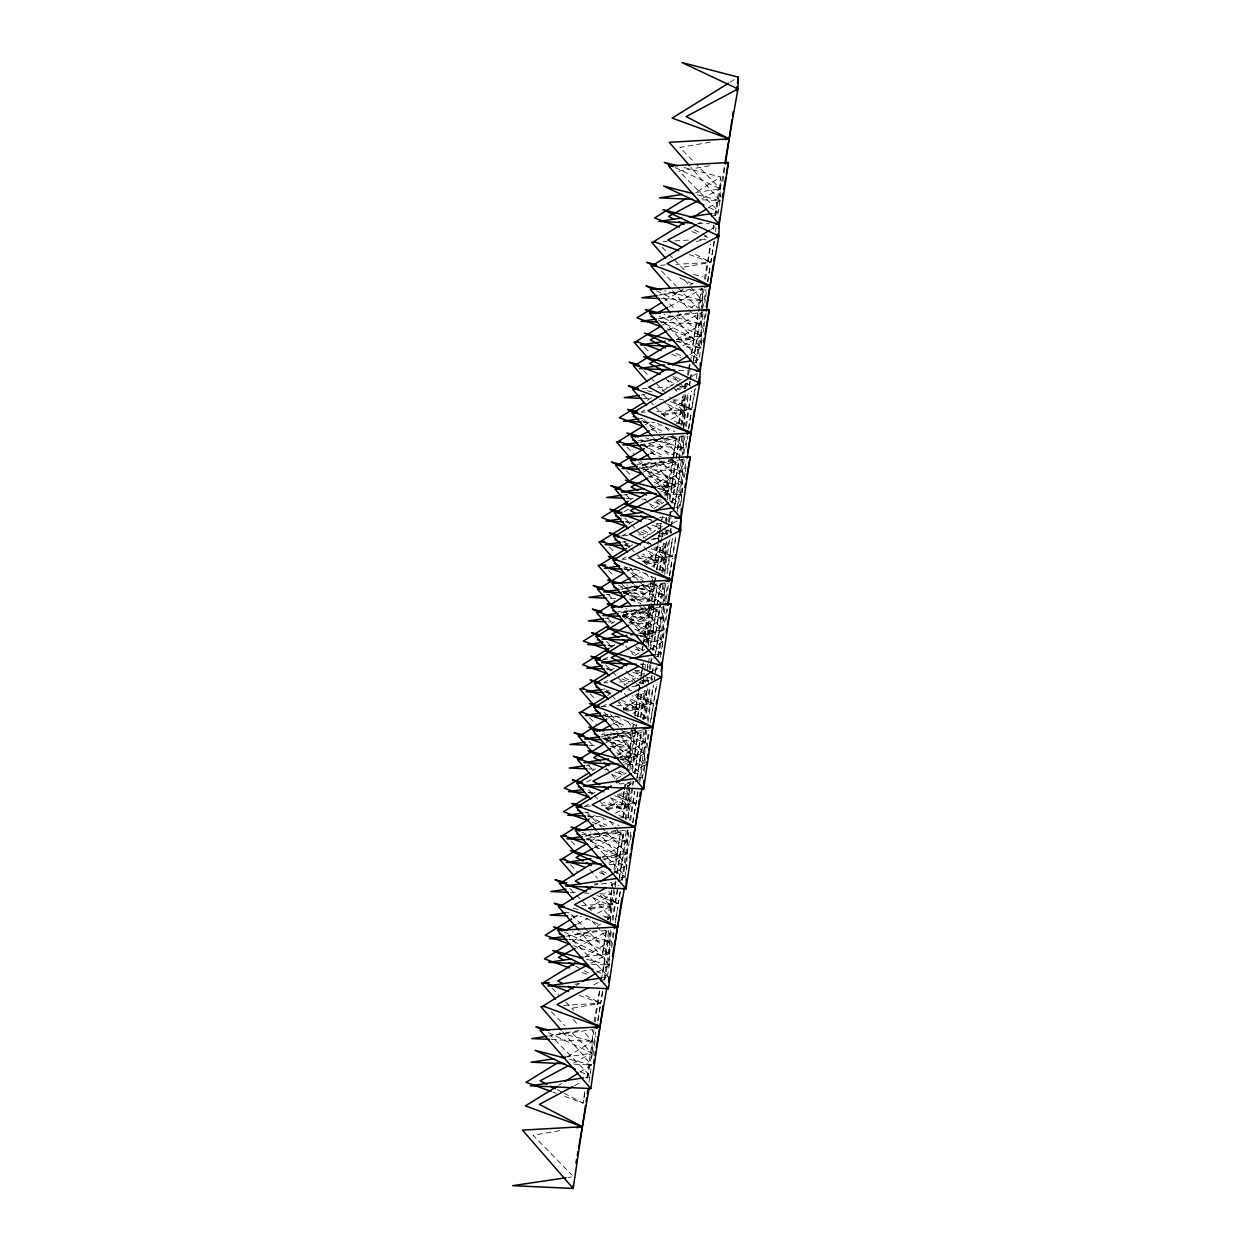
<?xml version="1.0" encoding="UTF-8"?>
<svg xmlns="http://www.w3.org/2000/svg" width="1251" height="1251" viewBox="0 0 1251 1251"><rect width="100%" height="100%" fill="white"/><g stroke="black" fill="none" stroke-linecap="round" stroke-linejoin="round"><path stroke-width="0.75" stroke-dasharray="5 3.75" d="M591.739 1058.237L592.63 1029.573L548.892 1036.047M597.556 972.262L609.143 965.1L610.253 929.696L602.122 975.796M610.504 921.268L611.567 887.553M611.614 885.864L611.723 882.502L594.6 885.036M626.595 870.274L627.861 829.82L584.108 836.293M620.418 817.654L628.221 818.013L629.175 787.677M629.222 785.988L629.331 782.626L619.824 784.033M629.863 765.768L630.801 735.416L633.178 721.968M644.156 772.086L644.359 765.346L615.211 731.804M644.515 760.28L645.469 729.943L601.715 736.417M641.935 717.965L645.844 718.137L646.892 684.422M647.424 667.565L647.518 664.203M648.159 643.968L649.425 603.514M646.22 602.184L649.519 600.136L649.894 588.345L651.927 576.82M662.561 646.923L663.812 606.469L620.074 612.943M663.984 601.403L664.562 582.872L620.809 589.346M664.813 574.444L665.813 542.402M666.079 533.974L666.189 530.612M666.502 520.494L666.611 517.116M667.299 495.208L667.878 476.662L643.436 470.329M681.592 501.526L681.795 494.786L652.647 461.259M681.858 493.097L682.905 459.383L639.152 465.872M683.062 454.332L683.64 435.786L639.886 442.26M683.906 427.357L685.063 390.281M675.603 389.999L685.11 388.592L685.267 383.525M658.245 318.786L701.983 312.312L700.888 347.715L689.301 354.877M702.155 307.261L702.734 288.715L658.98 295.189M708.394 207.791L719.966 200.629L720.701 177.032L683.124 167.29M642.076 650.301L642.639 646.439M642.936 644.515L652.959 576.992M654.398 567.344L657.557 546.124M659.84 530.69L657.838 544.185L659.371 534.568M660.137 528.751L661.56 519.102M665 495.959L667.878 476.662L654.633 484.856M623.842 791.586L621.262 808.959L603.451 802.454M624.14 789.662L625.281 781.953M627.001 770.366L633.882 724.063M635.023 716.354L638.463 693.195M638.761 691.271L640.184 681.623M641.904 670.051L640.481 679.684L643.671 662.436M642.201 668.112L643.061 662.326M645.923 643.03L655.665 577.43M656.822 569.721L660.544 544.638M660.825 542.715L662.264 533.067M667.143 500.259L676.306 438.522L671.146 435.848M678.605 423.088L682.624 396.082M683.765 388.357L684.344 384.51M605.906 930.947L602.184 956.03L573.677 945.631M607.626 919.376L611.927 890.431M612.208 888.507L613.068 882.721M614.507 873.073L620.527 832.556L617.087 830.773M622.826 817.122L626.548 792.039M626.829 790.116L627.986 782.391M629.706 770.819L636.587 724.517M637.729 716.792L641.45 691.709M642.607 684L643.17 680.137M643.467 678.214L644.328 672.428M644.609 670.489L645.751 662.78M648.049 647.346L657.228 585.609L652.068 582.919M659.512 570.175L663.53 543.153M664.672 535.444L665.251 531.581M666.392 523.872L667.252 518.07M669.832 500.713L675.571 462.119L670.411 459.445M676.15 458.273L679.293 437.052M681.013 425.465L685.611 394.597M688.472 375.3L689.051 371.453M689.332 369.514L690.192 363.728M690.474 361.805L698.214 309.716M698.511 307.777L701.373 288.481M584.811 1091.529L583.091 1103.116L563.497 1095.954M586.828 1078.034L593.99 1029.792M595.132 1022.083L599.729 991.214M601.45 979.627L608.893 929.477M610.05 921.752L616.071 881.236M617.212 873.526L623.514 831.071M625.234 819.499L630.973 780.921M632.412 771.273L638.135 732.679L632.975 730.005M640.434 717.245L644.453 690.239M645.594 682.514L646.173 678.652M647.314 670.943L648.174 665.157M648.456 663.218L649.316 657.432M650.473 649.722L656.494 609.206L651.333 606.532M657.056 605.343L660.215 584.123M661.935 572.551L666.517 541.683M667.674 533.958L668.237 530.096M669.394 522.386L669.957 518.524M670.255 516.6L671.115 510.815M672.256 503.09L678.558 460.649M678.855 458.71L682.295 435.567M683.437 427.842L688.597 393.127M689.739 385.402L690.317 381.539M690.599 379.616L691.756 371.891M693.179 362.243L704.078 288.934M705.517 279.286L710.677 244.555M712.961 229.121L713.539 225.274M714.978 215.625L720.701 177.032L695.884 192.388M588.955 1082.334L590.957 1068.839M592.958 1055.328L594.116 1047.603M594.397 1045.68L595.836 1036.031M598.119 1020.597L600.417 1005.163M602.419 991.652L600.699 1003.239L570.362 1008.525M604.139 980.08L611.598 929.915M613.037 920.267L618.197 885.552M619.057 879.766L626.501 829.601M618.838 815.589L628.221 818.013L633.678 781.359M634.82 773.65L641.122 731.194M642.842 719.622L647.721 686.83M648.002 684.891L649.16 677.182M650.301 669.457L650.88 665.61M651.161 663.671L652.021 657.885M653.163 650.176L663.202 582.638M669.504 540.197L664.922 571.066L661.028 570.894M670.661 532.473L671.224 528.626M671.521 526.687L672.663 518.977M674.101 509.329L684.985 436.02M686.424 426.372L691.584 391.641M695.884 362.696L703.343 312.531M704.782 302.883L705.345 299.036M705.642 297.097L706.784 289.388M707.925 281.663L709.942 268.167M713.946 241.146L710.803 262.382L682.342 267.323M715.384 231.498L715.963 227.651M717.965 214.14L720.826 194.843M722.843 181.348L725.127 165.914M607.423 976.671L610.003 959.314M611.723 947.726L612.865 940.017M613.162 938.094L614.304 930.369M615.445 922.659L616.024 918.797M616.305 916.858L617.744 907.21L614.929 922.566M620.043 891.775L618.322 903.363L587.97 908.648M621.763 880.204L629.206 830.038M630.645 820.39L634.945 791.461M636.665 779.889L644.124 729.724M634.57 715.228L645.844 718.137L650.426 687.268M651.568 679.559L652.146 675.696M652.428 673.773L653.585 666.048M655.008 656.4L665.907 583.091M667.346 573.443L672.506 538.712L666.251 573.255M677.088 507.843L684.25 459.617M685.97 448.03L687.69 436.458M688.848 428.749L691.131 413.315M663.265 414.409L691.709 409.452L694.868 388.232M696.291 378.584L697.151 372.798M699.45 357.364L700.591 349.639M702.03 339.991L700.888 347.715L683.312 346.902M703.171 332.281L703.75 328.419M704.032 326.495L706.049 312.985M625.031 876.795L626.751 865.223L597.603 831.68M630.473 840.14L631.63 832.415M633.053 822.783L637.65 791.899M639.652 778.403L646.814 730.162M647.971 722.452L653.413 685.798M654.852 676.15L654.273 680.012L654.945 676.165M656.275 666.502L655.133 674.211L656.65 666.564M657.713 656.853L666.032 600.902M666.314 598.979L668.613 583.545M669.754 575.82L672.334 558.462M644.171 561.48L672.616 556.523L675.493 537.242M680.075 506.374L681.795 494.786L659.246 488.953M682.092 492.863L683.234 485.138M684.375 477.429L684.954 473.566M685.235 471.643L686.392 463.918M642.357 778.857L644.359 765.346L619.933 759.013M644.656 763.423L645.797 755.698M646.939 747.973L648.956 734.478M651.239 719.044L656.4 684.313M660.419 657.307L662.717 641.872L633.553 608.33M663.28 638.01L664.719 628.362M665.86 620.652L667.581 609.065M653.616 567.219L657.338 546.077M659.715 532.645L661.404 523.043M661.748 521.12L662.764 515.349M666.158 496.147L676.306 438.522L670.974 436.568M679.027 423.166L684.094 394.346M685.11 388.592L686.127 382.822M687.487 375.144L688.159 371.297M688.503 369.373L689.52 363.619M691.209 354.017L698.324 313.688M698.668 311.765L702.734 288.715M704.422 279.114L710.521 244.539M713.226 229.168L713.899 225.321M715.603 215.719L724.407 165.789M642.389 650.348L643.061 646.517M643.405 644.593L655.258 577.368M656.603 569.69L661.013 544.717M662.358 537.039L663.046 533.192M665.079 521.667L665.751 517.82M669.144 498.617L675.571 462.119L668.441 459.524M676.244 458.288L679.981 437.162M682.014 425.637L687.769 392.986M689.113 385.292L689.801 381.461M690.13 379.538L691.49 371.86M693.523 360.335L706.049 289.262M707.409 281.584L709.786 268.136M714.524 241.24L710.803 262.382L676.025 264.352M634.538 714.29L638.26 693.163M638.604 691.24L640.293 681.639M647.064 643.217L657.228 585.609L650.098 582.997M659.934 570.237L664.672 543.341M667.049 529.908L666.032 535.663L656.525 537.07M668.394 522.214L669.082 518.383M669.41 516.46L670.427 510.689M671.787 503.011L683.64 435.786M685.329 426.184L691.428 391.61M696.51 362.806L705.314 312.859M624.312 791.664L621.262 808.959L605.797 800.921M624.656 789.756L626 782.063M628.721 766.707L636.165 724.438M637.525 716.76L641.919 691.787M643.28 684.109L643.952 680.263M650.051 645.704L656.494 609.206L649.363 606.594M657.166 605.359L660.888 584.233M662.921 572.708L668.675 540.057M670.036 532.379L670.708 528.532M671.052 526.608L672.413 518.93M674.774 505.482L686.971 436.349M688.316 428.655L691.037 413.299M692.053 407.529L695.431 388.326M614.1 869.054L620.527 832.556L615.179 830.601M623.233 817.184L629.331 782.626L624.327 785.284M631.708 769.177L638.135 732.679L631.02 730.084M640.856 717.308L645.594 690.427M647.955 676.979L646.939 682.749L635.539 684.438M649.316 669.301L649.988 665.454M650.332 663.53L651.349 657.776M652.709 650.098L664.562 582.872L631.145 600.683M677.088 511.8L686.236 459.946M606.579 931.057L602.184 956.03L569.518 939.063M608.611 919.548L615.383 881.126M616.743 873.448L624.186 831.196M626.219 819.671L633.006 781.25M634.351 773.571L642.138 729.396M643.843 719.794L649.597 687.143M650.942 679.449L651.63 675.618M651.959 673.695L653.319 666.001M655.696 652.569L667.878 583.419M669.238 575.741L672.287 558.446M673.304 552.692L676.009 537.32M593.99 1021.895L599.417 991.152M611.942 920.095L618.041 885.52M619.386 877.842L627.861 829.82M629.55 820.218L634.632 791.398M637.009 777.966L645.469 729.943L612.067 747.754M647.158 720.341L653.257 685.767M658.339 656.963L667.143 607.016M584.78 1093.515L583.091 1103.116L564.185 1093.296M587.501 1078.143L595.632 1032.044M597.65 1020.519L600.371 1005.163M602.732 991.715L600.699 1003.239L562.074 1005.444M604.765 980.19L613.569 930.244M620.355 891.838L618.322 903.363L581.621 905.458M622.372 880.313L631.192 830.367M632.537 822.689L637.963 791.961M639.652 782.36L648.8 730.49M650.145 722.812L653.538 703.609L636.352 694.68M654.21 699.762L657.26 682.483M730.052 82.269L735.009 79.204M710.959 229.355L715.916 226.275M665.047 300.443L683.249 289.184M689.864 285.103L693.163 283.054M662.655 325.072L680.857 313.813M690.771 307.668L702.358 300.506L689.676 285.932M676.807 339.459L701.623 324.118L688.941 309.529M647.439 400.32L652.396 397.255M662.326 391.11L682.17 378.834M691.881 376.426L696.838 373.361M645.047 424.949L651.662 420.852M661.591 414.706L684.75 400.383L679.684 394.55M645.954 447.514L664.156 436.271M643.561 472.143L661.763 460.884M671.693 454.754L683.265 447.592L670.599 433.002M629.832 500.197L633.131 498.148M656.071 487.562L682.53 471.189L669.864 456.615M629.081 523.794L634.054 520.729M653.898 508.453L663.828 502.308M670.223 501.948L681.795 494.786L662.279 493.895M628.346 547.391L633.319 544.326M643.233 538.196L663.093 525.905M672.788 523.512L677.745 520.432M627.611 571.003L632.568 567.923M642.498 561.793L665.657 547.469L654.257 534.349M626.876 594.6L643.421 584.373M611.473 623.67L614.788 621.622M623.061 616.508L636.29 608.33M624.484 619.214L642.686 607.97M652.6 601.825L664.187 594.663L651.505 580.089M610.738 647.267L615.695 644.202M637.212 630.911L648.784 623.749L634.851 607.705M638.635 633.616L663.452 618.26L650.77 603.686M610.003 670.88L614.96 667.799M634.82 655.524L644.75 649.394M651.13 649.034L662.717 641.872L640.152 636.024M607.611 695.493L610.926 693.445M624.155 685.267L643.999 672.991M653.71 670.583L658.667 667.518M608.533 718.074L611.833 716.025M623.42 708.864L646.579 694.54L640.231 687.252M606.141 742.703L624.327 731.444M592.395 770.757L595.695 768.708M617.212 755.401L630.441 747.222L616.493 731.178M618.635 758.122L645.094 741.749L632.427 727.159M591.66 794.354L594.96 792.305M616.462 778.998L626.391 772.868M632.787 772.508L644.359 765.346L624.843 764.439M590.91 817.951L595.883 814.886M605.812 808.74L628.972 794.416L626.423 791.508M590.175 841.548L605.062 832.337M602.669 856.966L627.486 841.626L614.82 827.036M615.179 872.385L626.751 865.223L604.202 859.374M573.302 917.827L578.275 914.762M588.189 908.617L611.348 894.293L605.015 887.006M572.567 941.424L590.769 930.181M597.384 926.084L600.683 924.036M607.314 919.938L610.613 917.89L590.331 894.574M585.061 956.843L609.878 941.503L597.196 926.913M576.054 985.553L579.369 983.521M567.454 1056.72L592.27 1041.379L583.388 1031.168M558.446 1085.43L561.746 1083.397M579.948 1072.138L591.535 1064.976L562.371 1031.434M701.967 198.628L720.341 188.838L696.041 164.022M697.886 224.023L701.232 222.24M711.256 216.892L717.933 213.327M669.316 306.526L701.06 289.606M668.581 330.123L701.983 312.312M682.874 345.714L701.248 335.909L676.947 311.108M692.163 363.963L698.84 360.397M641.685 411.751L645.031 409.968M650.973 430L659.324 425.559M671.021 419.32L684.375 412.189L669.52 397.02M650.239 453.613L681.967 436.677M649.504 477.21L682.905 459.383M624.077 511.628L629.081 508.954M660.825 492.034L667.502 488.469L640.496 460.9M663.796 492.785L682.17 482.995L657.87 458.179M621.669 536.116L628.346 532.551M669.738 512.832L678.089 508.375M622.607 558.822L625.938 557.039M631.88 577.086L640.231 572.63M651.927 566.39L665.297 559.26L645.047 538.587M629.112 622.638L649.16 611.942L642.404 605.046M630.41 624.28L663.812 606.469M603.326 659.59L610.003 656.024M643.405 638.213L648.425 635.539L622.763 609.346M643.03 640.762L663.077 630.066L638.776 605.249M604.249 682.311L607.595 680.528M653.992 658.12L660.669 654.554M601.84 706.799L608.533 703.234M612.802 724.157L621.153 719.7M632.85 713.477L646.204 706.346L632.709 692.554M586.641 782.188L591.645 779.514M623.389 762.578L630.066 759.013L604.421 732.82M624.687 764.236L644.734 753.54L620.433 728.739M584.233 806.676L590.91 803.111M627.298 786.05L642.326 778.028M595.195 824.034L603.545 819.577M615.226 813.353L628.596 806.223L616.446 793.806M594.444 847.631L626.188 830.711M608.752 863.221L627.126 853.417L602.81 828.615M611.348 885.036L616.368 882.362M618.025 881.47L624.718 877.905M577.571 923.91L587.595 918.562M597.618 913.23L610.988 906.099L600.183 895.075M576.836 947.507L608.58 930.588M591.129 963.098L609.518 953.293L569.002 911.948M593.74 984.912L598.744 982.238M600.417 981.347L607.11 977.782M573.521 1062.975L591.895 1053.17L570.3 1031.121M574.459 1085.68L581.136 1082.115M710.177 142.192L679.825 147.477L694.68 162.646M709.442 165.804L679.09 171.09L718.246 211.059M696.354 241.412L705.845 239.77M691.084 289.278L660.747 294.564L675.603 309.716M690.349 312.875L660.012 318.161L699.168 358.13M676.854 341.617L693.914 338.646L657.823 319.896M677.276 388.498L686.752 386.84L687.331 383.025L690.724 384.964M672.006 436.349L641.654 441.634L656.509 456.803M640.277 444.793L676.306 438.522L637.682 440.727M673.163 459.617L640.919 465.231L680.075 505.216M641.435 468.077L675.571 462.119L636.947 464.324M657.76 488.703L674.836 485.732L638.729 466.983M658.182 535.569L667.674 533.911M624.562 544.341L628.362 543.685M651.114 539.728L658.698 538.399L652.897 538.728M623.827 567.938L627.611 567.282M646.579 563.982L657.963 561.996L642.498 553.974M652.913 583.435L622.576 588.721L637.431 603.873M623.092 591.551L657.228 585.609L620.527 587.704M654.085 606.704L621.841 612.318L660.997 652.287M622.341 615.148L656.494 609.206L617.853 611.411M638.682 635.774L655.743 632.803L623.092 615.836M639.105 682.639L648.581 680.997M605.468 691.428L609.268 690.755M632.021 686.799L639.621 685.485L636.18 683.687M623.186 708.895L653.538 703.609L632.162 695.806M602.841 715.353L608.533 714.368M627.502 711.068L638.87 709.082L621.684 700.153M635.727 730.177L603.482 735.791L642.639 775.761M603.998 738.622L638.135 732.679L601.434 734.775M620.34 759.248L637.4 756.276L601.309 737.527M607.486 808.427L635.93 803.486L618.729 794.557M616.227 830.383L585.875 835.668L625.031 875.637M586.391 838.498L620.527 832.556L581.887 834.761M602.716 859.124L619.792 856.153L587.126 839.186M594.397 884.05L598.197 883.394M596.711 930.588L568.267 935.545L607.423 975.514M574.897 984.256L578.681 983.599M579.104 1030.464L550.659 1035.421L589.815 1075.391M559.604 1130.669L533.051 1135.298L572.207 1175.268M695.603 192.498L720.341 188.838L674.821 167.384M713.899 213.28L717.699 212.717M676.525 339.568L701.248 335.909L659.246 316.112M694.805 360.351L698.605 359.788M641.372 395.066L645.172 394.503M638.729 418.944L642.529 418.381M663.452 415.285L684.375 412.189L666.877 403.932M623.749 494.943L627.564 494.38M659.903 489.594L667.502 488.469L651.755 481.041M675.728 507.437L679.528 506.874M622.279 542.136L626.079 541.574M644.374 562.371L665.297 559.26L647.783 551.019M606.141 594.819L609.956 594.256M623.264 592.286L649.894 588.345L643.139 581.449M605.406 618.416L609.206 617.853M622.529 615.883L649.16 611.942L642.154 608.643M640.262 633.444L663.077 630.066L621.075 610.253M640.809 636.665L648.425 635.539L632.662 628.111M656.634 654.508L662.342 653.663M601.293 689.504L605.093 688.941M623.389 709.724L646.204 706.346L628.706 698.089M604.186 739.357L630.801 735.416L624.061 728.52M586.328 765.503L590.128 764.94M622.466 760.139L630.066 759.013L614.319 751.585M638.291 777.997L642.091 777.434M584.842 812.697L588.658 812.134M607.673 809.319L628.596 806.223L609.346 797.137M620.684 877.874L626.391 877.014M565.327 912.855L569.142 912.292M590.065 909.196L610.988 906.099L593.474 897.843M566.5 936.17L608.346 929.978M584.78 956.952L609.518 953.293L563.998 931.839M601.168 978.016L606.876 977.172M565.264 1057.111L591.895 1053.17L546.39 1031.715M585.452 1077.611L589.268 1077.048M567.845 1177.488L571.644 1176.925M663.233 241.537L667.111 241.302M674.836 240.864L688.347 240.098M699.935 239.441L707.675 238.988M660.575 265.243L666.361 264.915M676.541 339.647L693.914 338.646L667.205 328.888M642.216 388.717L648.018 388.389M657.682 387.841L669.269 387.169M680.857 386.512L690.521 385.965M641.482 412.314L645.344 412.095M656.931 411.438L691.709 409.452L674.524 400.523M623.139 535.788L628.925 535.459M638.589 534.912L650.176 534.255M661.763 533.583L671.427 533.035M622.404 559.4L626.266 559.181M637.854 558.509L672.616 556.523L655.43 547.594M644.437 562.778L657.963 561.996L638.37 554.85M640.293 633.694L655.743 632.803L630.817 623.702M602.857 659.386L608.658 659.058M604.045 682.874L607.908 682.655M619.511 681.983L631.098 681.326M642.686 680.669L652.35 680.122M635.758 685.704L639.621 685.485L636.055 684.172M601.387 706.58L609.112 706.143M616.837 705.705L653.538 703.609M623.42 709.958L638.87 709.082L619.276 701.92M585.703 806.348L591.504 806.019M601.152 805.472L635.93 803.486L614.554 795.683M702.405 199.832L719.966 200.629L690.818 167.102M697.761 223.241L709.473 223.788M661.372 298.629L702.358 300.506L664.766 290.779M660.637 322.226L701.623 324.118L664.031 314.376M678.683 370.327L690.396 370.859M643.765 398.506L649.613 398.772M659.371 399.225L663.28 399.397M673.038 399.851L684.75 400.383L679.105 398.928M643.03 422.103L654.742 422.635M676.197 423.636L684.016 423.995L663.734 400.664M640.34 445.606L683.265 447.592L645.688 437.85M643.499 469.391L682.53 471.189L644.953 461.447M626.157 498.383L633.96 498.742M641.763 499.102L645.672 499.274M657.385 499.821L661.279 499.993M659.59 517.398L671.302 517.945M625.422 521.98L633.225 522.339M656.634 523.418L660.544 523.59M624.671 545.577L630.535 545.843M655.899 547.015L665.657 547.469L658.151 545.514M623.936 569.174L635.649 569.721M623.201 592.771L664.187 594.663L626.595 584.921M610.488 598.338L616.352 598.619M630.004 599.245L649.519 600.136L636.853 585.562M622.466 616.383L663.452 618.26L625.86 608.533M607.798 621.856L613.662 622.122M629.269 622.842L648.784 623.749L622.482 616.931M643.202 640.965L662.717 641.872M609.018 645.547L614.866 645.813M640.512 664.484L650.27 664.922M606.328 669.05L612.177 669.316M635.602 670.395L639.511 670.583M605.593 692.647L611.442 692.929M636.822 694.086L646.579 694.54L639.058 692.601M604.859 716.26L618.51 716.886M606.063 739.951L645.094 741.749L607.517 732.007M589.456 745.33L595.304 745.596M610.926 746.315L630.441 747.222L606.016 740.889M588.721 768.927L596.524 769.287M604.327 769.646L608.236 769.834M587.986 792.524L593.834 792.806M619.214 793.963L628.972 794.416L621.45 792.477M587.251 816.137L600.902 816.762M586.5 839.734L627.486 841.626L589.909 831.884M609.19 864.41L626.751 865.223M570.378 892.401L576.226 892.682M584.029 893.042L589.893 893.308M599.651 893.761L611.348 894.293L605.719 892.839M571.582 916.092L581.34 916.545M604.765 917.624L610.613 917.89L601.215 915.466M568.892 939.61L609.878 941.503L572.286 931.76M591.582 964.286L609.143 965.1L579.979 931.557M551.284 1039.487L592.27 1041.379L556.554 1032.122M573.959 1064.163L591.535 1064.976L568.986 1059.128M697.417 194.796L719.966 200.629M693.695 274.469L703.093 276.909M676.447 341.382L700.888 347.715L671.724 314.173M647.158 390.656L652.803 392.11M674.617 421.556L684.016 423.995M647.611 518.993L651.364 519.963M646.861 542.59L650.629 543.575M657.4 569.111L664.922 571.066L642.107 544.826M623.217 593.318L649.519 600.136M627.783 689.676L631.536 690.646M573.036 908.163L578.666 909.618M586.594 959.251L609.143 965.1M691.944 231.623L697.276 233.577M704.407 236.173L707.972 237.471M689.426 254.563L710.803 262.382L693.601 253.453M671.803 354.44L680.716 357.692M672.85 378.693L678.198 380.648M685.329 383.244L688.879 384.557M670.333 401.649L691.709 409.452M651.38 429.421L660.278 432.674M650.629 453.018L661.326 456.928M648.112 475.974L674.836 485.732L657.447 486.717L682.17 482.995L638.401 462.354M654.508 502.167L659.856 504.122M651.99 525.123L660.888 528.375M662.67 529.032L671.584 532.285M640.887 531.894L648.018 534.505M651.255 548.72L672.616 556.523M632.287 576.492L642.983 580.401M629.769 599.448L640.449 603.357M635.414 649.253L640.762 651.208M632.897 672.194L641.81 675.446M643.593 676.103L652.49 679.356M621.81 678.98L628.925 681.576M613.209 723.578L622.107 726.831M610.691 746.519L637.4 756.276L620.011 757.277L644.734 753.54L602.716 733.743M615.289 772.07L622.419 774.682M592.036 822.157L604.499 826.708M594.851 847.052L619.792 856.153L602.403 857.154L627.126 853.417L581.606 831.962M599.464 872.604L604.812 874.558M596.946 895.56L618.322 903.363L601.121 894.434M581.856 972.48L587.188 974.435M579.338 995.436L600.699 1003.239L583.513 994.31M552.817 1092.06L556.382 1093.358M709.098 207.478L717.855 211.607M679.965 277.988L693.977 284.587M656.478 290.858L693.242 308.184M691.756 355.393L698.762 358.693M667.612 380.335L674.617 383.635M676.369 384.464L683.359 387.763M657.385 423.417L674.883 431.658M640.887 439.586L674.148 455.27M670.927 501.635L679.684 505.764M649.269 503.809L654.508 506.28M646.783 526.593L655.524 530.721M657.275 531.534L664.281 534.834M634.804 568.83L655.805 578.744M618.307 585.015L655.071 602.341M650.098 647.893L660.591 652.85M630.176 650.895L637.181 654.195M629.441 674.492L638.198 678.621M639.949 679.434L645.188 681.92M615.711 715.916L636.712 725.815M633.491 772.195L642.248 776.324M611.833 774.369L617.087 776.84M601.606 817.435L619.104 825.691M614.132 871.243L624.64 876.2M585.749 918.14L601.496 925.568M596.524 971.12L607.016 976.077M580.667 1071.826L589.409 1075.954M694.336 229.84L709.817 237.878M675.993 353.329L682.874 356.895M675.259 376.926L680.419 379.6M641.935 420.664L662.561 431.376M641.184 444.277L661.826 454.989M656.9 500.4L663.781 503.965M656.165 523.997L661.326 526.671M668.206 530.252L671.646 532.035M626.032 521.432L629.472 523.231M643.233 530.361L650.098 533.942M645.125 542.246L648.55 544.029M625.297 545.045L630.457 547.719M624.562 568.642L643.467 578.462M622.107 591.348L644.453 602.951M637.822 647.471L642.983 650.16M607.689 644.922L612.849 647.596M637.087 671.083L642.248 673.757M649.113 677.323L652.553 679.105M606.954 668.519L612.114 671.193M624.14 677.448L634.46 682.796M604.499 691.224L609.659 693.898M603.764 714.821L624.39 725.533M619.48 770.96L624.624 773.634M588.611 791.992L592.036 793.775M587.861 815.589L606.782 825.41M601.856 870.837L608.737 874.402M575.663 966.241L582.528 969.806M584.248 970.713L591.129 974.279M557.305 1089.715L562.465 1092.404M662.217 247.354L667.627 252.874M668.972 254.25L673.022 258.378M674.367 259.77L685.173 270.795M661.482 270.951L676.338 286.119M677.682 287.495L697.933 308.184M644.609 347.231L650.004 352.751M672.96 376.176L678.37 381.696M679.715 383.072L683.765 387.216M643.874 370.828L649.269 376.348M650.629 377.724L654.68 381.868M656.024 383.244L668.175 395.644M643.139 394.44L648.534 399.945M649.879 401.321L653.929 405.465M655.289 406.841L666.095 417.865M643.749 419.413L657.244 433.206M658.605 434.582L678.855 455.255M627.001 447.107L633.757 454.004M626.266 470.704L631.661 476.224M655.962 501.041L660.012 505.169M625.531 494.317L630.926 499.821M649.832 519.118L659.277 528.766M660.622 530.158L664.688 534.286M624.781 517.914L630.191 523.418M631.536 524.81L635.586 528.938M636.931 530.315L643.686 537.211M624.046 541.511L629.456 547.031M630.801 548.407L647.002 564.952M609.393 546.984L614.788 552.504M629.644 567.657L641.794 580.073M624.656 566.484L638.166 580.276M639.511 581.652L659.762 602.325M608.643 570.581L614.053 576.101M622.154 584.373L641.059 603.67M607.908 594.194L614.663 601.074M607.173 617.791L612.583 623.295M635.524 646.736L640.934 652.256M606.438 641.388L611.833 646.908M634.789 670.333L640.199 675.853M641.544 677.229L645.594 681.357M605.703 664.985L611.098 670.505M612.458 671.881L616.508 676.025M617.853 677.401L624.609 684.281M625.953 685.673L631.348 691.178M606.313 689.973L610.363 694.102M611.708 695.478L615.758 699.622M617.118 700.998L627.924 712.022M590.3 694.07L595.711 699.575M610.551 714.743L622.701 727.144M604.233 712.194L619.073 727.347M589.565 717.667L596.32 724.564M588.83 741.264L594.225 746.784M618.526 771.586L622.576 775.729M588.095 764.861L593.49 770.381M588.705 789.85L592.755 793.978M594.1 795.355L598.15 799.498M599.51 800.875L608.956 810.523M586.61 812.071L601.465 827.224M571.222 841.141L576.617 846.661M600.918 871.462L604.968 875.606M570.472 864.738L577.227 871.634M569.737 888.335L575.147 893.855M576.492 895.231L591.348 910.4M552.129 988.212L558.884 995.108M565.64 1002.004L573.74 1010.276M551.394 1011.824L564.889 1025.601M684.61 280.099L688.41 284.477M672.459 290.576L687.675 308.074M665.735 378.521L672.068 385.808M673.335 387.263L678.402 393.095M665.532 427.17L669.332 431.548M653.382 437.662L668.597 455.145M644.844 499.071L652.459 507.828M647.909 527.046L652.991 532.879M645.172 572.802L650.239 578.634M634.288 584.733L649.504 602.231M625.766 646.157L633.366 654.899M640.981 663.655L643.514 666.564M626.298 671.208L638.964 685.798M624.28 693.351L645.844 718.137M627.361 721.327L631.161 725.705M606.141 768.177L615.023 778.388M616.29 779.842L621.356 785.675M610.472 797.606L628.221 818.013M609.737 821.203L613.553 825.582M589.8 869.508L597.415 878.265M592.13 921.08L595.929 925.459M573.255 1019.502L578.322 1025.335"/><path stroke-width="1.5" d="M573.286 1185.072L573.177 1188.45L512.675 1185.667L565.937 1177.77M608.611 981.957L608.768 976.89M626.329 878.702L626.016 888.82L565.515 886.036L616.868 878.437M643.89 780.515L643.624 788.943L583.122 786.16L634.492 778.56M662.076 662.092L661.607 677.276L648.737 750.256M681.373 508.281L680.685 530.189L667.487 605.093M700.404 362.884L699.778 383.119L687.581 452.252M719.45 217.486L718.856 236.032L706.33 307.105M725.345 139.565L729.145 138.892L686.173 116.578L737.949 88.962L681.936 62.55L738.325 77.155L737.949 88.962L725.08 161.942M585.515 1105.493L573.177 1188.45L522.48 1130.122L582.356 1126.713L539.384 1104.398L572.786 1086.572M586.078 1101.631L586.656 1097.768M587.235 1093.906L587.798 1090.059M596.977 1028.322L597.556 1024.46M725.424 163.975L732.007 119.611M732.586 115.749L733.164 111.886M736.307 90.666L736.886 86.804M737.465 82.941L738.325 77.155M583.56 1077.893L530.299 1085.79L590.8 1088.573L603.123 1005.616M614.585 928.445L615.164 924.583M706.33 311.061L713.211 264.759M713.789 260.896L714.352 257.034M717.23 237.737L717.793 233.89M718.653 228.089L728.41 162.505L668.519 165.914L719.231 224.242L715.322 224.054M601.168 978.016L547.907 985.913L608.408 988.697L621.872 898.015M668.894 581.606L669.473 577.759M687.252 458.132L694.414 409.906M698.136 384.823L699.293 377.098M638.057 807.786L626.016 888.82L575.304 830.508L635.195 827.083L592.208 804.768L623.952 787.833M638.635 803.924L639.198 800.077M639.777 796.215L640.356 792.352M668.159 605.218L674.461 562.762M675.04 558.9L675.618 555.053M679.058 531.894L690.239 456.646L630.348 460.071L681.06 518.383L675.212 518.117M655.665 707.91L643.624 788.943L592.911 730.631L652.803 727.206L609.831 704.892L661.607 677.276L605.593 650.864L661.982 665.469L611.27 607.142L671.146 603.733L661.122 671.255M656.243 704.047L656.822 700.2M722.312 197.064L722.984 193.233M723.657 189.386L725.689 177.861M726.378 174.014L728.41 162.505L724.61 163.162M687.299 434.425L687.987 430.579M703.562 342.227L704.235 338.38M704.923 334.549L709.317 309.576L649.441 313L700.153 371.312L709.317 309.576L701.733 310.889M684.813 487.39L685.485 483.543M686.173 479.696L690.239 456.646L686.439 457.319M596.305 1028.197L596.977 1024.366M666.064 632.537L666.752 628.706M667.424 624.859L671.146 603.733L665.454 604.718M575.929 1163.211L576.602 1159.364M577.274 1155.517L577.962 1151.686M578.634 1147.839L589.127 1088.292M593.537 1063.334L594.209 1059.488M594.882 1055.641L595.57 1051.81M596.242 1047.963L606.735 988.415M612.505 955.764L624.687 886.631M629.769 857.811L630.441 853.98M631.13 850.133L641.966 788.662M646.032 765.628L646.704 761.781M647.377 757.934L648.065 754.103M728.395 83.301L672.147 118.079L729.145 138.892L669.254 142.317L689.551 165.648M685.97 198.518L654.539 217.955L679.465 227.072M685.235 222.115L653.804 241.568L678.73 250.669M693.507 217.002L706.737 208.823M709.301 230.372L653.053 265.165L710.052 285.979L704.36 286.964M661.732 302.492L636.915 317.832L661.857 326.949M660.997 326.089L636.18 341.429L661.122 350.546M666.877 345.604L635.445 365.042L660.387 374.143M666.142 369.201L634.71 388.639L657.87 397.099M672.757 365.104L687.643 355.894M644.124 402.369L619.308 417.709L644.249 426.826M690.224 377.458L633.976 412.236L690.974 433.049L631.083 436.474L651.38 459.805M643.389 425.965L618.573 441.306L641.732 449.766M644.312 448.546L617.838 464.919L642.779 474.02M641.919 473.159L617.103 488.515L640.262 496.975M628.174 501.213L601.7 517.586L626.642 526.702M647.799 492.675L616.368 512.112L641.294 521.214M625.781 525.842L600.965 541.183L624.124 549.642M647.064 516.272L615.633 535.709L640.559 544.826M655.336 511.159L668.566 502.98M626.688 548.423L600.23 564.795L623.389 573.239M671.13 524.529L614.882 559.322L671.881 580.136L666.189 581.121M624.312 573.036L599.495 588.392L624.421 597.493M625.219 595.617L598.744 611.989L621.903 620.449M608.174 625.719L583.357 641.059L606.516 649.519M622.826 620.246L598.009 635.586L622.951 644.703M609.081 648.299L582.622 664.672L605.765 673.116M628.706 639.746L597.274 659.199L622.216 668.3M606.688 672.913L581.871 688.269L606.813 697.37M627.971 663.358L596.539 682.796L621.481 691.897M636.243 658.245L649.472 650.051M605.953 696.526L581.136 711.866L606.078 720.967M652.052 671.599L595.804 706.393L652.803 727.206L643.311 728.864M606.876 719.09L580.401 735.463L605.343 744.58M604.483 743.72L579.666 759.076L602.826 767.52M589.08 772.79L564.264 788.146L589.205 797.247M610.363 763.235L578.932 782.673L603.858 791.774M588.345 796.402L563.529 811.743L588.47 820.844M611.27 785.8L578.197 806.269L635.195 827.083M616.243 782.735L631.13 773.525M589.268 818.967L562.794 835.34L587.735 844.456M586.875 843.596L562.059 858.952L585.218 867.396M594.397 862.08L561.324 882.549L586.25 891.65M592.004 886.709L560.573 906.146L617.572 926.96L613.788 927.617M600.277 881.595L613.522 873.401M571.644 918.844L545.186 935.216L570.112 944.333M569.252 943.473L544.451 958.813L569.377 967.93M575.132 962.989L543.7 982.426L568.642 991.527M574.397 986.586L542.965 1006.023L599.964 1026.836L594.272 1027.822M582.669 981.472L595.914 973.278M557.524 1062.865L526.092 1082.303L551.034 1091.404M556.789 1086.462L525.357 1105.9L582.356 1126.713L576.664 1127.698M565.061 1081.349L578.29 1073.155M698.621 200.41L668.55 216.454L673.71 219.128M696.213 224.914L667.815 240.051L681.576 247.198M655.962 313.657L667.643 307.418M666.908 331.015L650.207 339.928L665.673 347.966M677.87 348.388L649.472 363.525L663.218 370.671M677.135 371.985L648.737 387.138L662.483 394.268M637.603 437.131L649.3 430.891M638.542 459.836L648.565 454.504M647.83 478.101L631.13 487.014L637.994 490.58M660.45 494.567L630.379 510.611L635.539 513.285M658.042 519.056L629.644 534.208L645.125 542.246M620.199 583.326L630.223 577.978M619.448 606.923L627.814 602.466M628.737 625.172L612.036 634.085L618.917 637.65M639.699 642.545L611.301 657.682L626.767 665.72M638.964 666.142L610.566 681.279L624.312 688.425M599.432 731.288L611.129 725.048M610.394 748.645L593.693 757.559L600.558 761.14M621.34 766.019L592.958 781.156L599.823 784.737M583.498 830.273L593.521 824.925M592.786 848.522L576.07 857.435L582.95 861.016M605.406 865.004L575.335 881.032L580.495 883.722M606.344 887.71L574.6 904.645L617.572 926.96L557.696 930.384L608.408 988.697M565.89 930.15L575.913 924.802M575.163 948.399L558.462 957.312L563.622 959.986M587.798 964.881L557.727 980.909L562.887 983.599M588.736 987.586L556.992 1004.522L599.964 1026.836L540.088 1030.245L590.8 1088.573M568.517 1065.649L540.119 1080.786L547 1084.367M682.295 194.468L659.465 197.846L692.647 199.378M681.56 218.065L658.73 221.443L691.912 222.975M689.16 216.939L711.991 213.561M657.072 295.471L641.857 297.722L659.418 298.536M656.337 319.068L641.122 321.319L656.728 322.039M665.11 341.257L640.387 344.932L675.509 346.543M668.91 340.694L672.725 340.131M664.375 364.87L639.652 368.529L674.774 370.14M668.175 364.307L691.005 360.929M639.464 395.347L624.249 397.599L641.81 398.412M638.729 418.944L623.514 421.196L641.075 422.009M637.994 442.541L622.779 444.809L640.34 445.606M637.259 466.154L622.028 468.406L639.605 469.219M644.124 488.625L621.294 492.003L656.431 493.629M651.74 487.499L655.54 486.936M621.856 495.224L606.641 497.476L624.202 498.289M643.389 512.222L620.559 515.6L653.741 517.132M650.989 511.096L673.82 507.718M621.121 518.821L605.906 521.073L623.467 521.886M620.371 542.418L605.156 544.685L622.732 545.483M619.636 566.031L604.421 568.282L621.982 569.096M618.901 589.628L603.686 591.879L621.247 592.693M604.249 595.101L589.018 597.352L606.594 598.166M618.166 613.225L602.951 615.476L620.512 616.29M603.498 618.698L588.283 620.949L605.859 621.763M626.939 635.414L602.216 639.073L635.383 640.606M630.739 634.851L634.554 634.288M602.763 642.295L587.548 644.562L605.109 645.36M624.296 659.308L601.481 662.686L636.603 664.297M630.004 658.464L654.742 654.789M602.028 665.907L586.813 668.159L604.374 668.957M601.293 689.504L586.078 691.756L603.639 692.569M600.558 713.101L585.343 715.353L602.904 716.166M599.823 736.698L584.608 738.95L600.214 739.669M585.155 742.171L569.94 744.423L587.501 745.236M608.596 758.888L583.857 762.563L618.995 764.173M614.304 758.043L618.103 757.481M584.42 765.784L569.205 768.036L586.766 768.833M583.685 789.381L568.47 791.633L584.076 792.352M582.95 812.978L567.735 815.23L585.296 816.043M582.2 836.575L566.984 838.827L584.561 839.64M590.988 858.765L566.25 862.439L601.387 864.05M596.68 857.92L600.496 857.357M566.077 889.258L550.847 891.51L568.423 892.323M565.327 912.855L550.112 915.107L567.688 915.92M564.592 936.452L549.377 938.703L566.938 939.517M571.472 958.923L548.642 962.316L585.718 964.021M579.072 957.797L582.888 957.234M546.984 1036.328L531.769 1038.58L549.33 1039.393M553.849 1058.799L531.034 1062.193L564.201 1063.71M561.464 1057.674L565.264 1057.111M655.508 241.975L651.646 242.194L665.595 258.222M656.712 265.462L650.911 265.791L669.926 287.667M637.901 341.851L634.038 342.07L647.987 358.099M639.105 365.339L633.303 365.667L647.252 381.711M638.354 388.936L632.568 389.264L646.517 405.308M637.619 412.533L631.833 412.861L652.115 436.192M620.293 441.728L616.43 441.947L630.379 457.975M621.481 465.216L615.695 465.544L629.628 481.588M620.746 488.813L614.96 489.141L628.893 505.185M621.95 512.3L614.21 512.738L628.158 528.782M619.276 536.022L613.475 536.351L627.423 552.379M604.608 541.495L598.822 541.824L612.755 557.852M616.602 559.729L612.74 559.948L633.022 583.279M605.812 564.983L598.087 565.421L612.02 581.465M603.138 588.689L597.337 589.018L611.286 605.062M600.464 612.396L596.602 612.615L610.551 628.659M599.729 636.008L595.867 636.227L609.816 652.256M598.994 659.605L595.132 659.824L609.081 675.868M600.183 683.093L594.397 683.421L608.33 699.465M583.591 688.675L579.729 688.894L593.678 704.938M599.448 706.69L593.662 707.018L613.944 730.349M582.857 712.272L578.994 712.491L592.943 728.535M584.045 735.76L578.259 736.104L592.208 752.132M581.387 759.482L577.524 759.701L591.457 775.729M582.575 782.97L576.789 783.298L590.722 799.342M581.84 806.567L576.039 806.895L596.32 830.226M566.437 835.637L560.651 835.981L574.584 852.009M565.702 859.249L559.916 859.578L573.849 875.606M566.891 882.737L559.166 883.175L573.114 899.219M564.232 906.443L558.431 906.772L578.713 930.103M549.283 982.614L541.558 983.051L555.507 999.096M544.685 1006.429L540.823 1006.648L561.105 1029.98M696.244 371.14L700.153 371.312L643.765 356.707L699.778 383.119L648.002 410.735L690.974 433.049M658.073 665.282L661.982 665.469M677.479 165.836L664.328 162.427L673.085 166.555M693.664 193.811L663.593 186.024L703.844 205.008M719.231 224.242L662.858 209.621L718.856 236.032L667.08 263.648L710.052 285.979L650.176 289.388L670.458 312.719M656.118 264.743L646.72 262.303L653.71 265.603M661.013 289.794L645.985 285.9L652.975 289.2M660.278 313.407L645.235 309.497L653.992 313.626M674.57 340.897L644.5 333.11L683.015 351.265M638.495 364.62L629.097 362.18L636.102 365.48M637.76 388.217L628.362 385.777L635.367 389.077M637.025 411.814L627.627 409.374L634.632 412.674M640.043 436.396L626.892 432.987L635.649 437.099M637.431 459.508L626.157 456.584L634.914 460.712M620.887 464.496L611.489 462.057L618.494 465.356M655.493 487.968L625.422 480.181L665.673 499.165M620.152 488.093L610.754 485.654L617.759 488.953M681.06 518.383L624.687 503.778L680.685 530.189L628.909 557.805L671.881 580.136L612.005 583.545L631.02 605.421M619.417 511.69L610.019 509.251L617.024 512.55M616.806 534.803L609.284 532.863L618.025 536.976M616.055 558.399L608.549 556.46L615.539 559.76M620.965 583.466L607.814 580.057L614.804 583.357M602.544 587.97L593.146 585.531L601.903 589.659M622.107 607.548L607.063 603.654L614.069 606.954M601.809 611.567L592.411 609.128L599.417 612.427M638.276 635.539L606.328 627.251L646.595 646.235M599.182 634.679L591.676 632.74L598.666 636.04M600.324 658.761L590.925 656.337L597.931 659.637M599.589 682.374L590.191 679.934L597.196 683.234M598.854 705.971L589.456 703.531L598.213 707.659M603.748 731.037L588.721 727.128L597.478 731.256M583.451 735.041L574.053 732.617L581.058 735.916M618.057 758.528L587.986 750.741L628.237 769.725M582.716 758.638L573.318 756.214L580.323 759.513M581.981 782.25L572.583 779.811L579.588 783.11M581.246 805.847L571.848 803.408L578.853 806.707M584.264 830.414L571.113 827.005L579.854 831.133M600.449 858.405L570.378 850.617L610.629 869.586M564.373 882.127L554.975 879.688L561.98 882.987M561.746 905.239L554.24 903.285L562.981 907.413M566.656 930.291L553.505 926.882L562.246 931.01M582.825 958.282L552.754 950.494L593.021 969.462M549.048 1030.167L535.881 1026.758L542.887 1030.058M565.217 1058.158L535.147 1050.371L575.413 1069.339M678.871 221.802L684.031 224.492M650.942 316.331L654.382 318.114M633.334 416.208L636.775 417.99M632.599 439.805L636.04 441.587M631.864 463.402L635.305 465.2M641.435 492.362L646.595 495.036M640.7 515.959L645.86 518.649M615.727 516.084L619.167 517.867M614.992 539.681L620.136 542.355M614.241 563.278L619.401 565.968M613.506 586.891L618.666 589.565M612.771 610.488L616.211 612.271M622.357 639.449L627.502 642.123M597.368 639.558L602.529 642.232M596.633 663.155L601.794 665.845M595.898 686.752L599.338 688.55M595.163 710.365L598.604 712.147M594.428 733.962L597.869 735.744M603.998 762.922L609.159 765.596M603.263 786.519L608.424 789.193M578.29 786.629L581.731 788.427M577.555 810.241L580.996 812.024M576.82 833.838L580.245 835.621M586.391 862.799L591.551 865.473M585.656 886.396L590.816 889.07M559.197 933.715L564.357 936.389M568.783 962.676L573.943 965.35M568.048 986.273L573.208 988.947M550.44 1086.149L555.585 1088.823"/></g></svg>
